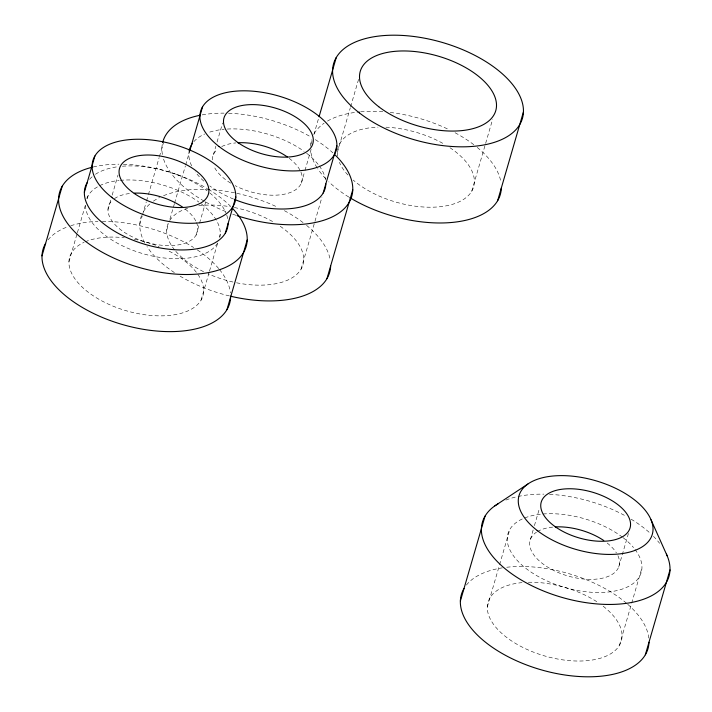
<?xml version="1.0" encoding="UTF-8"?>
<svg xmlns="http://www.w3.org/2000/svg" width="712" height="712" viewBox="0 0 712 712"><rect width="100%" height="100%" fill="white"/><g stroke="black" fill="none" stroke-linecap="round" stroke-linejoin="round"><path stroke-width="0.53" stroke-dasharray="3.56 2.67" d="M68.939 261.758L77.074 233.758M77.386 232.699L85.538 204.638M87.211 198.853L88.137 195.684M107.993 209.542L111.873 196.165M112.184 195.106L118.023 175.01M139.783 224.262L142.24 215.798M142.551 214.739L146.236 202.048M146.538 200.989L148.078 195.702M148.39 194.643L159.141 157.628M159.452 156.569L163.44 142.818M166.724 230.145L168.575 223.799M174.413 203.703L169.376 221.04A70.541 36.33 16.2 0 1 187.639 208.251M174.6 203.054L185.351 166.038M185.663 164.979L189.775 150.819M213.377 154.744L215.834 146.28M217.062 142.053L222.598 123.016M196.076 235.138L205.901 201.291M201.069 300.144L209.364 271.583M209.506 271.085L217.801 242.525M219.34 237.238L220.266 234.07M311.073 144.207L312.301 139.979M313.841 134.684L318.753 117.765M301.301 183.153L304.683 171.521M304.985 170.462L311.135 149.315M301.051 269.172L321.949 197.251M337.408 152.208L350.313 107.788M350.615 106.729L358.608 79.228M471.736 191.234L492.624 119.313M487.311 606.927L499.415 565.284M499.566 564.75L509.828 529.425M530.431 539.402L533.19 529.879M534.418 525.652L539.34 508.733M618.755 566.805L628.58 532.959M619.44 645.312L631.384 604.185M631.695 603.135L641.957 567.811M154.557 168.183L157.486 168.94M176.042 174.333L178.917 175.259M233.456 199.031A70.541 36.33 16.2 0 1 209.737 185.921M203.837 181.151A70.541 36.33 16.2 0 1 195.391 171.984M191.653 165.843A70.541 36.33 16.2 0 1 189.214 150.819M193.833 141.67A70.541 36.33 16.2 0 1 204.691 134.025M209.764 132.094A70.541 36.33 16.2 0 1 224.138 129.29M227.306 129.05A70.541 36.33 16.2 0 1 304.077 151.353M306.623 153.249A70.541 36.33 16.2 0 1 318.638 165.05M319.288 165.923A70.541 36.33 16.2 0 1 325.58 179.949M236.028 215.327A98.3 50.632 16.2 0 1 232.005 213.929M225.864 211.606A98.3 50.632 16.2 0 1 205.163 201.719M204.175 201.149A98.3 50.632 16.2 0 1 163.502 158.901M162.398 154.495A98.3 50.632 16.2 0 1 162.416 143.682M202.181 114.881A98.3 50.632 16.2 0 1 224.049 113.137M228.57 113.226A98.3 50.632 16.2 0 1 311.491 137.318M315.354 139.659A98.3 50.632 16.2 0 1 332.878 152.849M229.398 295.934A98.3 50.632 16.2 0 1 180.083 276.158M174.387 272.589A98.3 50.632 16.2 0 1 146.992 246.583M144.785 242.908A98.3 50.632 16.2 0 1 142.418 213.538M143.468 211.571A98.3 50.632 16.2 0 1 149.725 204.068M153.409 201.158A98.3 50.632 16.2 0 1 159.559 197.518M163.546 195.702A98.3 50.632 16.2 0 1 235.823 193.094M236.9 193.326A98.3 50.632 16.2 0 1 277.742 207.308M284.391 210.681A98.3 50.632 16.2 0 1 303.063 222.598M306.552 225.357A98.3 50.632 16.2 0 1 330.332 260.645M280.172 226.256A70.541 36.33 16.2 0 1 299.343 271.646A70.541 36.33 16.2 0 1 235.049 282.486M232.966 282.032A70.541 36.33 16.2 0 1 208.376 273.924M203.588 271.69A70.541 36.33 16.2 0 1 175.303 250.731M174.591 249.868A70.541 36.33 16.2 0 1 168.388 222.927M198.728 205.821A70.541 36.33 16.2 0 1 230.11 206.72M234.328 207.504A70.541 36.33 16.2 0 1 274.494 222.651M300.936 172.153A46.262 23.825 16.2 0 1 284.488 194.162A46.262 23.825 16.2 0 1 235.2 185.672M230.697 183.144A46.262 23.825 16.2 0 1 213.742 165.745M212.425 159.871A46.262 23.825 16.2 0 1 217.258 149.511M221.735 146.556A46.262 23.825 16.2 0 1 235.779 142.925M289.179 158.286A46.262 23.825 16.2 0 1 300.01 170.204M348.827 197.046A98.3 50.632 16.2 0 1 328.766 181.782M325.767 178.774A98.3 50.632 16.2 0 1 317.668 168.646M317.08 167.72A98.3 50.632 16.2 0 1 310.628 150.543M310.459 146.325A98.3 50.632 16.2 0 1 311.491 139.739M314.143 133.633A98.3 50.632 16.2 0 1 324.085 123.22M327.458 121.076A98.3 50.632 16.2 0 1 359.631 111.9M360.664 111.811A98.3 50.632 16.2 0 1 382.816 111.757M390.238 112.46A98.3 50.632 16.2 0 1 449.388 129.833M455.066 132.744A98.3 50.632 16.2 0 1 474.566 145.292M477.227 147.42A98.3 50.632 16.2 0 1 501.008 182.708M449.94 147.704A70.541 36.33 16.2 0 1 454.203 203.783A70.541 36.33 16.2 0 1 353.205 180.074M347.919 174.992A70.541 36.33 16.2 0 1 339.428 162.336M337.648 156.168A70.541 36.33 16.2 0 1 378.028 127.163M385.895 127.199A70.541 36.33 16.2 0 1 444.19 144.135M169.118 251.176A69.384 35.733 16.2 0 1 193.13 308.109A69.384 35.733 16.2 0 1 96.85 298.061A69.384 35.733 16.2 0 1 84.087 242.303M85.12 241.849A69.384 35.733 16.2 0 1 124.306 237.746M134.203 239.241A69.384 35.733 16.2 0 1 159.061 246.575M196.485 222.518A46.262 23.825 16.2 0 1 147.909 242.694A46.262 23.825 16.2 0 1 112.781 199.939M114.401 198.675A46.262 23.825 16.2 0 1 131.133 193.344M185.218 209.061A46.262 23.825 16.2 0 1 196.103 221.672M217.658 243.023A69.384 35.733 16.2 0 1 143.797 253.917A69.384 35.733 16.2 0 1 85.529 205.59M86.766 198.506A69.384 35.733 16.2 0 1 98.71 186.17M99.68 185.672A69.384 35.733 16.2 0 1 119.073 180.456M120.248 180.341A69.384 35.733 16.2 0 1 198.87 202.048M201.371 203.908A69.384 35.733 16.2 0 1 219.901 237.185M48.016 239.9A97.144 50.036 16.2 0 1 67.56 226.834M70.791 225.722A97.144 50.036 16.2 0 1 97.936 221.388M102.306 221.307A97.144 50.036 16.2 0 1 193.637 247.518M197.322 249.912A97.144 50.036 16.2 0 1 218.806 268.718M219.536 269.608A97.144 50.036 16.2 0 1 230.448 292.899M89.587 179.308A74.012 38.119 16.2 0 1 92.782 176.238M95.435 174.289A74.012 38.119 16.2 0 1 117.934 166.715M122.411 166.225A74.012 38.119 16.2 0 1 207.103 190.834M209.737 192.907A74.012 38.119 16.2 0 1 225.953 212.995M226.763 215.166A74.012 38.119 16.2 0 1 227.813 219.465M93.201 167A97.144 50.036 16.2 0 1 118.895 164.187M123.345 164.25A97.144 50.036 16.2 0 1 207.379 188.662M208.34 189.241A97.144 50.036 16.2 0 1 230.626 206.391M505.903 500.064A97.144 50.036 16.2 0 1 517.01 496.7M518.042 496.478A97.144 50.036 16.2 0 1 543.906 494.146M549.513 494.324A97.144 50.036 16.2 0 1 626.275 516.36M631.135 519.182A97.144 50.036 16.2 0 1 650.35 533.386M653.429 536.332A97.144 50.036 16.2 0 1 659.641 543.327M466.387 585.068A97.144 50.036 16.2 0 1 502.325 567.847M506.722 567.259A97.144 50.036 16.2 0 1 626.872 603.553M627.699 604.274A97.144 50.036 16.2 0 1 648.819 638.068M617.936 555.716A46.262 23.825 16.2 0 1 568.051 576.017A46.262 23.825 16.2 0 1 536.474 532.167M537.391 531.579A46.262 23.825 16.2 0 1 553.162 527.067M607.176 543.016A46.262 23.825 16.2 0 1 616.423 552.904M634.997 549.424A69.384 35.733 16.2 0 1 605.77 592.242A69.384 35.733 16.2 0 1 515.577 558.537A69.384 35.733 16.2 0 1 540.764 514.206M542.962 514.002A69.384 35.733 16.2 0 1 622.244 537.035M623.062 537.658A69.384 35.733 16.2 0 1 633.52 547.572M603.153 606.197A69.384 35.733 16.2 0 1 597.065 659.098A69.384 35.733 16.2 0 1 498.818 630.556A69.384 35.733 16.2 0 1 522.021 582.63M528.357 582.265A69.384 35.733 16.2 0 1 598 602.494"/><path stroke-width="1.07" d="M41.999 255.866L62.229 186.215M84.363 192.231L94.883 156.026M189.775 150.819L202.564 106.809M225.295 233.18L235.814 196.975M226.968 309.613L247.206 239.953M319.065 116.706L336.269 57.476M323.177 193.014L336.892 145.835M326.959 278.641L352.769 189.792M497.635 200.704L523.445 111.855M460.37 601.044L485.032 516.156M645.339 654.782L670.001 569.894M494.849 505.867L527.904 484.009M651.026 519.778L667.224 555.947M325.829 183.91A70.541 36.33 16.2 0 1 234.444 199.44M189.214 150.819A70.541 36.33 16.2 0 1 192.569 143.245M334.462 154.335A98.3 50.632 16.2 0 1 337.301 214.116A98.3 50.632 16.2 0 1 237.043 215.665M162.656 142.596A98.3 50.632 16.2 0 1 200.045 115.282M330.644 265.95A98.3 50.632 16.2 0 1 230.43 296.183M237.879 142.774A46.262 23.825 16.2 0 1 287.292 156.916M501.319 188.012A98.3 50.632 16.2 0 1 448.471 222.722A98.3 50.632 16.2 0 1 349.788 197.633M230.617 297.064A97.144 50.036 16.2 0 1 122.348 324.512A97.144 50.036 16.2 0 1 45.639 243.326M232.076 207.877A97.144 50.036 16.2 0 1 207.406 272.785A97.144 50.036 16.2 0 1 78.249 235.263A97.144 50.036 16.2 0 1 92.195 167.24M228.071 223.621A74.012 38.119 16.2 0 1 145.577 244.536A74.012 38.119 16.2 0 1 87.14 182.681M134.265 193.139A46.262 23.825 16.2 0 1 182.673 207.201M666.432 554.167A97.144 50.036 16.2 0 1 560.211 596.887A97.144 50.036 16.2 0 1 498.186 503.749M648.988 642.242A97.144 50.036 16.2 0 1 540.719 669.689A97.144 50.036 16.2 0 1 464.01 588.495M555.271 526.916A46.262 23.825 16.2 0 1 603.776 540.542M219.118 146.574A70.541 36.33 16.2 0 0 334.24 154.94A70.541 36.33 16.2 0 0 251.843 91.109A70.541 36.33 16.2 0 0 219.118 146.574M238.449 142.907A46.262 23.825 16.2 0 0 312.363 145.079A46.262 23.825 16.2 0 0 254.389 104.637A46.262 23.825 16.2 0 0 238.449 142.907M359.346 112.888A98.3 50.632 16.2 0 0 519.76 124.547A98.3 50.632 16.2 0 0 404.941 35.6A98.3 50.632 16.2 0 0 359.346 112.888M378.731 106.711A70.541 36.33 16.2 0 0 493.852 115.077A70.541 36.33 16.2 0 0 411.456 51.246A70.541 36.33 16.2 0 0 378.731 106.711M112.256 197.749A74.012 38.119 16.2 0 0 233.038 206.525A74.012 38.119 16.2 0 0 146.583 139.552A74.012 38.119 16.2 0 0 112.256 197.749M131.649 191.572A46.262 23.825 16.2 0 0 207.139 197.055A46.262 23.825 16.2 0 0 153.098 155.198A46.262 23.825 16.2 0 0 131.649 191.572M556.472 527.583A46.262 23.825 16.2 0 0 629.808 528.722A46.262 23.825 16.2 0 0 570.677 488.761A46.262 23.825 16.2 0 0 556.472 527.583M537.177 530.467A69.384 35.733 16.2 0 0 650.412 538.699A69.384 35.733 16.2 0 0 569.36 475.91A69.384 35.733 16.2 0 0 537.177 530.467"/></g></svg>
